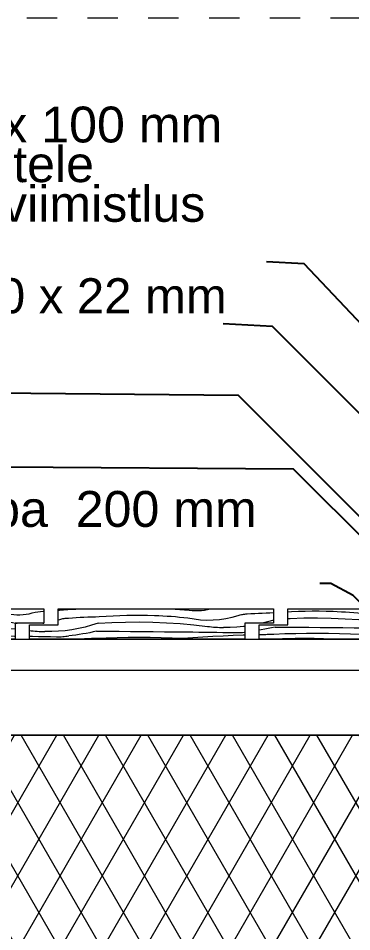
# Model space of a CAD drawing. Header units: millimetres. Extents: x 1959 to 4564, y -1095 to 178.
# Drawn here: x 2378 to 2610, y -458 to 178 of the extents above; entities that cross this region are included whole.
import ezdxf

# ---------------------------------------------------------------- set-up
doc = ezdxf.new("R2010")
doc.units = ezdxf.units.MM
doc.header["$MEASUREMENT"] = 0
doc.linetypes.add('Dashed', pattern=[42.333333333324, 21.166666666662, -21.166666666662])
for name, color, linetype, lineweight in [('0_Pen_No__1', 7, 'Continuous', 13), ('2D Drafting - General_Pen_No__141', 7, 'Continuous', 20), ('Annotation - Label_Pen_No__2', 8, 'Continuous', 15), ('Structural - Bearing_Pen_No__1', 7, 'Continuous', 13), ('Structural - Bearing_Pen_No__141', 7, 'Continuous', 20)]:
    doc.layers.add(name, color=color, linetype=linetype, lineweight=lineweight)
doc.layers.add('2D Drafting - General_Pen_No__161', color=7, linetype='Continuous', lineweight=13, true_color=0x6a6a6a)
doc.styles.add('GENERATED_STYLE_1', font='')
doc.styles.get('GENERATED_STYLE_1').set_extended_font_data('Arial')
doc.dimstyles.new('GENERATED_STYLE__4', dxfattribs={"dimtxt": 0.18, "dimasz": 7.6, "dimexe": 0.18, "dimexo": 0.0625, "dimgap": 0, "dimtad": 0, "dimtih": 1, "dimtoh": 1, "dimdec": 4, "dimzin": 0, "dimdsep": 46, "dimcen": 0.09, "dimadec": 0, "dimazin": 0, "dimtfac": 1, "dimtdec": 4, "dimtmove": 0, "dimatfit": 3, "dimldrblk": 'ARROWHEAD_14', "dimfxl": 0, "dimtolj": 1, "dimtzin": 0, "dimarcsym": 0})

# ---------------------------------------------------------------- blocks, each defined once
blk = doc.blocks.new('*X4')
at = {"layer": '2D Drafting - General_Pen_No__161', "color": 251, "linetype": 'Continuous', "lineweight": 13, "true_color": 0x6a6a6a}
for p, q in [((2405.385649649821, -234.1275510644642), (2406.367337140015, -234.057561473542)), ((2406.367337140015, -234.057561473542), (2412.073277009922, -233.7186176943611)), ((2412.073277009922, -233.7186176943611), (2417.78283063321, -233.447269012338)), ((2417.78283063321, -233.447269012338), (2423.495197276502, -233.2435534826276)), ((2483.695004121386, -233.2412256375789), (2490.043847749908, -233.6289526829436)), ((2490.043847749908, -233.6289526829436), (2496.634696344609, -234.121631143904)), ((2496.634696344609, -234.121631143904), (2498.766671169295, -234.3583993945706)), ((2498.766671169295, -234.3583993945706), (2500.908651971291, -234.4736994444347)), ((2500.908651971291, -234.4736994444347), (2503.053723783869, -234.4671590698014)), ((2503.053723783869, -234.4671590698014), (2505.194961661578, -234.3387993849931)), ((2505.194961661578, -234.3387993849931), (2507.325453036075, -234.0890347741856)), ((2507.325453036075, -234.0890347741856), (2509.438320032006, -233.7186715536503)), ((2509.438320032006, -233.7186715536503), (2511.474206569693, -233.2412256375789)), ((2405.385649649821, -240.9495149398645), (2406.439391458738, -240.6514868117132)), ((2406.439391458738, -240.6514868117132), (2407.196057836281, -240.4251972171141)), ((2407.196057836281, -240.4251972171141), (2407.960200488294, -240.2256051458725)), ((2407.960200488294, -240.2256051458725), (2408.730877756774, -240.0529565566071)), ((2408.730877756774, -240.0529565566071), (2409.507139931069, -239.9074642053069)), ((2409.507139931069, -239.9074642053069), (2410.288030418209, -239.7893073831509)), ((2410.288030418209, -239.7893073831509), (2411.072586921724, -239.6986316955658)), ((2411.072586921724, -239.6986316955658), (2411.85984262749, -239.6355488827965)), ((2411.85984262749, -239.6355488827965), (2412.648827395136, -239.6001366822066)), ((2412.648827395136, -239.6001366822066), (2415.306366135757, -239.4150432438166)), ((2415.306366135757, -239.4150432438166), (2417.965147578586, -239.248751397646)), ((2417.965147578586, -239.248751397646), (2420.625038707527, -239.1012694631044)), ((2420.625038707527, -239.1012694631044), (2423.285906450967, -238.9726048185611)), ((2423.285906450967, -238.9726048185611), (2425.947617688434, -238.8627639009756)), ((2425.947617688434, -238.8627639009756), (2428.610039257257, -238.7717522055761)), ((2428.610039257257, -238.7717522055761), (2431.273037959228, -238.6995742855837)), ((2431.273037959228, -238.6995742855837), (2433.936480567266, -238.6462337519861)), ((2433.936480567266, -238.6462337519861), (2438.752549439382, -238.2842029466111)), ((2438.752549439382, -238.2842029466111), (2443.573516137977, -237.9946070625775)), ((2443.573516137977, -237.9946070625775), (2448.398291284926, -237.7775115389228)), ((2448.398291284926, -237.7775115389228), (2453.225784641524, -237.6329654320147)), ((2453.225784641524, -237.6329654320147), (2458.054905354837, -237.5610014044654)), ((2458.054905354837, -237.5610014044654), (2462.884562204206, -237.5616357177518)), ((2462.884562204206, -237.5616357177518), (2467.713663847822, -237.6348682285399)), ((2467.713663847822, -237.6348682285399), (2472.541119069334, -237.7806823887177)), ((2472.543897440177, -237.7649254646695), (2475.443146558265, -237.8874281545502)), ((2475.443146558265, -237.8874281545502), (2478.34117100299, -238.0361112926051)), ((2478.34117100299, -238.0361112926051), (2481.237734367671, -238.2109627499898)), ((2481.237734367671, -238.2109627499898), (2484.132600364818, -238.4119682631768)), ((2484.132600364818, -238.4119682631768), (2487.0255328454, -238.6391114351177)), ((2487.0255328454, -238.6391114351177), (2489.916295818115, -238.8923737365821)), ((2489.916295818115, -238.8923737365821), (2492.80465346864, -239.1717345076686)), ((2492.80465346864, -239.1717345076686), (2495.690370178863, -239.4771709594902)), ((2495.690370178863, -239.4771709594902), (2500.054863765723, -240.2697231167599)), ((2500.054863765723, -240.2697231167599), (2504.461639288534, -240.776943663743)), ((2504.461639288534, -240.776943663743), (2508.892063159323, -240.9966878715701)), ((2508.892063159323, -240.9966878715701), (2513.327401795558, -240.9280265749124)), ((2513.327401795558, -240.9280265749124), (2517.748900833135, -240.5712501008593)), ((2517.748900833135, -240.5712501008593), (2522.137864427243, -239.9278670413011)), ((2522.137864427243, -239.9278670413011), (2526.47573430578, -239.0005978740067)), ((2526.47573430578, -239.0005978740067), (2530.744168241059, -237.7933634593675)), ((2530.744168241059, -237.7933634593675), (2531.500834618602, -237.5670738647683)), ((2531.500834618602, -237.5670738647683), (2532.264977270615, -237.3674817935267)), ((2532.264977270615, -237.3674817935267), (2533.035654539096, -237.1948332042614)), ((2533.035654539096, -237.1948332042614), (2533.81191671339, -237.0493408529612)), ((2533.81191671339, -237.0493408529612), (2534.59280720053, -236.9311840308051)), ((2534.59280720053, -236.9311840308051), (2535.377363704045, -236.8405083432201)), ((2535.377363704045, -236.8405083432201), (2536.164619409811, -236.7774255304508)), ((2536.164619409811, -236.7774255304508), (2536.953604177457, -236.7420133298609)), ((2536.953604177457, -236.7420133298609), (2539.611142918078, -236.5569198914709)), ((2539.611142918078, -236.5569198914709), (2542.269924360907, -236.3906280453002)), ((2542.269924360907, -236.3906280453002), (2544.929815489848, -236.2431461107586)), ((2544.929815489848, -236.2431461107586), (2547.590683233288, -236.1144814662154)), ((2547.590683233288, -236.1144814662154), (2550.252394470755, -236.0046405486299)), ((2552.959697552425, -241.7984708591776), (2548.423583191686, -243.0436616964361)), ((2550.252394470755, -236.0046405486299), (2552.914816039578, -235.9136288532303)), ((2552.914816039578, -235.9136288532303), (2555.385649500809, -235.846659380152)), ((2555.385649500809, -241.0154853379139), (2552.959697552425, -241.7984708591776)), ((2414.90351838236, -247.7839115766328), (2410.242420248573, -248.4171555281193)), ((2419.532006653182, -246.9449061882357), (2414.90351838236, -247.7839115766328)), ((2424.118806409365, -245.9017850487819), (2419.532006653182, -246.9449061882357)), ((2428.654920770104, -244.6565942115234), (2424.118806409365, -245.9017850487819)), ((2433.131452272594, -243.211776083833), (2428.654920770104, -244.6565942115234)), ((2433.131452272594, -243.211776083833), (2442.681467297065, -242.7020131897972)), ((2442.681467297065, -242.7020131897972), (2452.240845860897, -242.4175370939844)), ((2452.240845860897, -242.4175370939844), (2461.804274142502, -242.3585059296049)), ((2461.804274142502, -242.3585059296049), (2471.366436069149, -242.5249525106198)), ((2471.366436069149, -242.5249525106198), (2480.922016272046, -242.9167843135005)), ((2480.922016272046, -242.9167843135005), (2490.465703041017, -243.5337835286602)), ((2490.465703041017, -243.5337835286602), (2499.992191277152, -244.3756071815291)), ((2499.992191277152, -244.3756071815291), (2509.496185441778, -245.4417873232069)), ((2509.496185441778, -245.4417873232069), (2510.861037263315, -245.6022554120862)), ((2510.861037263315, -245.6022554120862), (2512.227851076516, -245.7450507283318)), ((2512.227851076516, -245.7450507283318), (2513.596398055326, -245.8701493657698)), ((2513.596398055326, -245.8701493657698), (2514.966449083531, -245.9775303809274)), ((2514.966449083531, -245.9775303809274), (2516.337774793112, -246.0671757965397)), ((2516.337774793112, -246.0671757965397), (2517.710145602653, -246.1390706045587)), ((2517.710145602653, -246.1390706045587), (2519.083331755769, -246.1932027686669)), ((2519.083331755769, -246.1932027686669), (2520.457103359574, -246.22956322629)), ((2525.163787664846, -246.2036734377498), (2520.459881730416, -246.2138063022417)), ((2529.862631649157, -245.9852725998604), (2525.163787664846, -246.2036734377498)), ((2534.547197030894, -245.5590321757735), (2529.862631649157, -245.9852725998604)), ((2535.385649351796, -245.4451223533279), (2534.547197030894, -245.5590321757735)), ((2548.423583191686, -243.0436616964361), (2547.554851503513, -243.2412269786846)), ((2385.385649500809, -248.3227479214002), (2386.556260480994, -248.4603787644319)), ((2385.385649500809, -252.2931554414164), (2387.511265908342, -252.3245842203181)), ((2386.556260480994, -248.4603787644319), (2387.923074294195, -248.6031740806775)), ((2387.511265908342, -252.3245842203181), (2391.689657749781, -252.3930854796561)), ((2387.923074294195, -248.6031740806775), (2389.291621273005, -248.7282727181155)), ((2389.291621273005, -248.7282727181155), (2390.661672301209, -248.8356537332731)), ((2390.661672301209, -248.8356537332731), (2392.032998010791, -248.9252991488854)), ((2391.689657749781, -252.3930854796561), (2395.867934035331, -252.4683057211512)), ((2392.032998010791, -248.9252991488854), (2393.405368820332, -248.9971939569044)), ((2393.405368820332, -248.9971939569044), (2394.778554973448, -249.0513261210126)), ((2394.778554973448, -249.0513261210126), (2396.152326577253, -249.0876865786357)), ((2395.867934035331, -252.4683057211512), (2400.046083960671, -252.5502447502967)), ((2400.859010882524, -249.0617967900956), (2396.155104948095, -249.0719296545875)), ((2400.046083960671, -252.5502447502967), (2404.224096721808, -252.6389023552124)), ((2405.557854866835, -248.8433959522062), (2400.859010882524, -249.0617967900956)), ((2404.224096721808, -252.6389023552124), (2405.300112496297, -252.6499874052161)), ((2405.300112496297, -252.6499874052161), (2406.376092514051, -252.6358513988053)), ((2410.242420248573, -248.4171555281193), (2405.557854866835, -248.8433959522062)), ((2406.376092514051, -252.6358513988053), (2407.451445692353, -252.5965021015044)), ((2407.451445692353, -252.5965021015044), (2408.525581292838, -252.5319611295974)), ((2408.525581292838, -252.5319611295974), (2409.597909246007, -252.4422639382528)), ((2409.597909246007, -252.4422639382528), (2410.667840475383, -252.3274598020471)), ((2410.493113422338, -254.2412266806608), (2416.837637314689, -254.0828444574103)), ((2410.667840475383, -252.3274598020471), (2411.734787221112, -252.1876117878955)), ((2411.734787221112, -252.1876117878955), (2412.798163362846, -252.0227967204053)), ((2415.240540677187, -251.7413203645331), (2412.800941733689, -252.0070397963571)), ((2417.675476911357, -251.4358120060678), (2415.240540677187, -251.7413203645331)), ((2416.837637314689, -254.0828444574103), (2423.81902044518, -253.9660711745527)), ((2420.105101537837, -251.0905961374146), (2417.675476911357, -251.4358120060678)), ((2422.528767073781, -250.7057647568806), (2420.105101537837, -251.0905961374146)), ((2424.945827624412, -250.2814204201096), (2422.528767073781, -250.7057647568806)), ((2423.821798816023, -253.9503142505045), (2424.756310241959, -253.9024343263334)), ((2424.756310241959, -253.9024343263334), (2425.690882936817, -253.8557655962048)), ((2427.355639055148, -249.8176762127506), (2424.945827624412, -250.2814204201096)), ((2425.690882936817, -253.8557655962048), (2426.625515330801, -253.8103081385078)), ((2426.625515330801, -253.8103081385078), (2427.560205854018, -253.7660620295969)), ((2429.757559163262, -249.3146557203223), (2427.355639055148, -249.8176762127506)), ((2427.560205854018, -253.7660620295969), (2428.494952936475, -253.7230273437919)), ((2428.494952936475, -253.7230273437919), (2429.429755008086, -253.6812041533779)), ((2429.429755008086, -253.6812041533779), (2430.364610498672, -253.6405925286049)), ((2432.150947849025, -248.7724929952769), (2429.757559163262, -249.3146557203223)), ((2430.364610498672, -253.6405925286049), (2431.299517837963, -253.6011925376895)), ((2431.299517837963, -253.6011925376895), (2438.925918828197, -253.3251079269638)), ((2432.150947849025, -248.7724929952769), (2440.019843440324, -248.8236248071323)), ((2438.925918828197, -253.3251079269638), (2446.554811914667, -253.1296468020857)), ((2440.019843440324, -248.8236248071323), (2447.888720412107, -248.8775459707054)), ((2446.554811914667, -253.1296468020857), (2454.185344799577, -253.0148309999175)), ((2447.888720412107, -248.8775459707054), (2455.757577775611, -248.9342564792221)), ((2454.185344799577, -253.0148309999175), (2461.816665001935, -252.9806733476482)), ((2455.757577775611, -248.9342564792221), (2463.626414542068, -248.9937563255498)), ((2461.816665001935, -252.9806733476482), (2469.447919952788, -253.0271776613613)), ((2463.626414542068, -248.9937563255498), (2471.495229722725, -249.0560455022183)), ((2469.447919952788, -253.0271776613613), (2477.078257090476, -253.1543387456079)), ((2471.495229722725, -249.0560455022183), (2479.36402232883, -249.1211240013945)), ((2477.078257090476, -253.1543387456079), (2484.706823955874, -253.3621423939873)), ((2479.36402232883, -249.1211240013945), (2487.232791371624, -249.1889918149037)), ((2484.706823955874, -253.3621423939873), (2492.332768287632, -253.6505653907322)), ((2487.232791371624, -249.1889918149037), (2495.101535862356, -249.2596489342268)), ((2492.332768287632, -253.6505653907322), (2499.295832650393, -253.1318351194623)), ((2495.101535862356, -249.2596489342268), (2499.280281878564, -249.3012726673563)), ((2499.280281878564, -249.3012726673563), (2503.458955558881, -249.3496159869247)), ((2499.295832650393, -253.1318351194623), (2506.262931965095, -252.6704528989867)), ((2503.458955558881, -249.3496159869247), (2507.637546097959, -249.4046787679245)), ((2506.262931965095, -252.6704528989867), (2513.233593919153, -252.2664500072618)), ((2507.637546097959, -249.4046787679245), (2511.816042690663, -249.4664608679724)), ((2511.816042690663, -249.4664608679724), (2515.994434532101, -249.5349621273104)), ((2513.233593919153, -252.2664500072618), (2520.207345958468, -251.9198538323931)), ((2515.994434532101, -249.5349621273104), (2520.172710817651, -249.6101823688055)), ((2520.172710817651, -249.6101823688055), (2524.350860742993, -249.692121397951)), ((2520.207345958468, -251.9198538323931), (2527.183715319456, -251.6306878707776)), ((2524.350860742993, -249.692121397951), (2528.528873504129, -249.7807790028667)), ((2527.183715319456, -251.6306878707776), (2534.162229061099, -251.3989717255124)), ((2528.528873504129, -249.7807790028667), (2529.604889278618, -249.7918640528704)), ((2529.604889278618, -249.7918640528704), (2530.680869296372, -249.7777280464596)), ((2530.680869296372, -249.7777280464596), (2531.756222474674, -249.7383787491587)), ((2531.756222474674, -249.7383787491587), (2532.830358075159, -249.6738377772517)), ((2532.830358075159, -249.6738377772517), (2533.902686028328, -249.5841405859071)), ((2533.902686028328, -249.5841405859071), (2534.972617257704, -249.4693364497014)), ((2534.162229061099, -251.3989717255124), (2535.385649351796, -251.3684307378988)), ((2534.972617257704, -249.4693364497014), (2535.385649351796, -249.4151990540245))]:
    blk.add_line(p, q, dxfattribs=at)
blk = doc.blocks.new('*X10')
at = {"layer": '2D Drafting - General_Pen_No__161', "color": 251, "linetype": 'Continuous', "lineweight": 13, "true_color": 0x6a6a6a}
for p, q in [((2565.385649648934, -235.2862170058302), (2567.878292920298, -235.1364837102317)), ((2567.878292920298, -235.1364837102317), (2572.703068067247, -234.919388186577)), ((2572.703068067247, -234.919388186577), (2577.530561423845, -234.7748420796688)), ((2577.530561423845, -234.7748420796688), (2582.359682137158, -234.7028780521196)), ((2582.359682137158, -234.7028780521196), (2587.189338986527, -234.703512365406)), ((2587.189338986527, -234.703512365406), (2592.018440630143, -234.7767448761941)), ((2592.018440630143, -234.7767448761941), (2596.845895851655, -234.9225590363719)), ((2596.848674222498, -234.9068021123238), (2599.747923340586, -235.0293048022044)), ((2599.747923340586, -235.0293048022044), (2602.645947785311, -235.1779879402593)), ((2602.645947785311, -235.1779879402593), (2605.542511149992, -235.352839397644)), ((2605.542511149992, -235.352839397644), (2608.437377147139, -235.553844910831)), ((2650.780511088101, -236.1424745216609), (2655.04894502338, -234.9352401070217)), ((2655.04894502338, -234.9352401070217), (2655.805611400923, -234.7089505124225)), ((2655.805611400923, -234.7089505124225), (2656.569754052936, -234.509358441181)), ((2656.569754052936, -234.509358441181), (2657.340431321416, -234.3367098519156)), ((2657.340431321416, -234.3367098519156), (2658.116693495711, -234.1912175006154)), ((2658.116693495711, -234.1912175006154), (2658.897583982851, -234.0730606784594)), ((2658.897583982851, -234.0730606784594), (2659.682140486367, -233.9823849908744)), ((2659.682140486367, -233.9823849908744), (2660.469396192133, -233.919302178105)), ((2660.469396192133, -233.919302178105), (2661.258380959778, -233.8838899775151)), ((2661.258380959778, -233.8838899775151), (2663.915919700399, -233.6987965391251)), ((2663.915919700399, -233.6987965391251), (2666.574701143228, -233.5325046929545)), ((2666.574701143228, -233.5325046929545), (2669.234592272169, -233.3850227584129)), ((2669.234592272169, -233.3850227584129), (2671.895460015609, -233.2563581138696)), ((2671.895460015609, -233.2563581138696), (2672.2509064419, -233.2416898955194)), ((2565.385649648934, -239.9293267343519), (2566.986244079386, -239.8438898374513)), ((2566.986244079386, -239.8438898374513), (2576.545622643219, -239.5594137416386)), ((2576.545622643219, -239.5594137416386), (2586.109050924822, -239.5003825772591)), ((2586.109050924822, -239.5003825772591), (2595.67121285147, -239.666829158274)), ((2595.67121285147, -239.666829158274), (2605.226793054367, -240.0586609611547)), ((2605.226793054367, -240.0586609611547), (2614.770479823339, -240.6756601763144)), ((2608.437377147139, -235.553844910831), (2611.33030962772, -235.780988082772)), ((2611.33030962772, -235.780988082772), (2614.221072600436, -236.0342503842364)), ((2614.221072600436, -236.0342503842364), (2617.109430250961, -236.3136111553228)), ((2614.770479823339, -240.6756601763144), (2624.296968059474, -241.5174838291833)), ((2617.109430250961, -236.3136111553228), (2619.995146961184, -236.6190476071444)), ((2619.995146961184, -236.6190476071444), (2624.359640548044, -237.4115997644141)), ((2624.296968059474, -241.5174838291833), (2633.800962224099, -242.5836639708611)), ((2624.359640548044, -237.4115997644141), (2628.766416070855, -237.9188203113972)), ((2628.766416070855, -237.9188203113972), (2633.196839941645, -238.1385645192244)), ((2633.196839941645, -238.1385645192244), (2637.632178577879, -238.0699032225666)), ((2637.632178577879, -238.0699032225666), (2642.053677615456, -237.7131267485135)), ((2642.053677615456, -237.7131267485135), (2646.442641209564, -237.0697436889554)), ((2646.442641209564, -237.0697436889554), (2650.780511088101, -236.1424745216609)), ((2668.141560217824, -241.2286594835442), (2663.513071947003, -242.0676648719412)), ((2672.728359974007, -240.1855383440904), (2668.141560217824, -241.2286594835442)), ((2677.264474334746, -238.9403475068318), (2672.728359974007, -240.1855383440904)), ((2681.741005837237, -237.4955293791415), (2677.264474334746, -238.9403475068318)), ((2681.741005837237, -237.4955293791414), (2691.291020861708, -236.9857664851056)), ((2691.291020861708, -236.9857664851056), (2700.85039942554, -236.7012903892928)), ((2700.85039942554, -236.7012903892928), (2710.413827707144, -236.6422592249133)), ((2710.413827707144, -236.6422592249133), (2715.385649499923, -236.7288027017099)), ((2546.833543856102, -247.8476414045349), (2545.385649499921, -248.0775391258553)), ((2549.250604406733, -247.4232970677638), (2546.833543856102, -247.8476414045349)), ((2551.660415837469, -246.9595528604049), (2549.250604406733, -247.4232970677638)), ((2554.062335945584, -246.4565323679765), (2551.660415837469, -246.9595528604049)), ((2556.455724631346, -245.9143696429312), (2554.062335945584, -246.4565323679765)), ((2556.455724631346, -245.9143696429311), (2564.324620222645, -245.9655014547865)), ((2564.324620222645, -245.9655014547865), (2572.193497194429, -246.0194226183596)), ((2572.193497194429, -246.0194226183596), (2580.062354557932, -246.0761331268762)), ((2580.062354557932, -246.0761331268762), (2587.93119132439, -246.135632973204)), ((2587.93119132439, -246.135632973204), (2595.800006505046, -246.1979221498725)), ((2595.800006505046, -246.1979221498725), (2603.668799111151, -246.2630006490486)), ((2603.668799111151, -246.2630006490486), (2611.537568153945, -246.3308684625579)), ((2611.537568153945, -246.3308684625579), (2619.406312644677, -246.401525581881)), ((2619.406312644677, -246.401525581881), (2623.585058660885, -246.4431493150105)), ((2623.585058660885, -246.4431493150105), (2627.763732341202, -246.4914926345789)), ((2627.763732341202, -246.4914926345789), (2631.94232288028, -246.5465554155788)), ((2631.94232288028, -246.5465554155788), (2636.120819472984, -246.6083375156265)), ((2633.800962224099, -242.5836639708611), (2635.165814045636, -242.7441320597404)), ((2635.165814045636, -242.7441320597404), (2636.532627858837, -242.886927375986)), ((2636.120819472984, -246.6083375156265), (2640.299211314423, -246.6768387749646)), ((2636.532627858837, -242.886927375986), (2637.901174837647, -243.012026013424)), ((2637.901174837647, -243.012026013424), (2639.271225865852, -243.1194070285816)), ((2639.271225865852, -243.1194070285816), (2640.642551575434, -243.2090524441938)), ((2640.299211314423, -246.6768387749646), (2644.477487599973, -246.7520590164597)), ((2640.642551575434, -243.2090524441938), (2642.014922384974, -243.2809472522129)), ((2642.014922384974, -243.2809472522129), (2643.38810853809, -243.3350794163211)), ((2643.38810853809, -243.3350794163211), (2644.761880141895, -243.3714398739442)), ((2644.477487599973, -246.7520590164597), (2648.655637525314, -246.8339980456052)), ((2649.468564447167, -243.3455500854041), (2644.764658512738, -243.355682949896)), ((2648.655637525314, -246.8339980456052), (2652.83365028645, -246.9226556505209)), ((2654.167408431478, -243.1271492475146), (2649.468564447167, -243.3455500854041)), ((2652.83365028645, -246.9226556505209), (2653.909666060939, -246.9337407005245)), ((2653.909666060939, -246.9337407005245), (2654.985646078693, -246.9196046941138)), ((2658.851973813215, -242.7009088234278), (2654.167408431478, -243.1271492475146)), ((2654.985646078693, -246.9196046941138), (2656.060999256995, -246.8802553968129)), ((2656.060999256995, -246.8802553968129), (2657.13513485748, -246.8157144249059)), ((2657.13513485748, -246.8157144249059), (2658.207462810649, -246.7260172335613)), ((2658.207462810649, -246.7260172335613), (2659.277394040025, -246.6112130973556)), ((2663.513071947003, -242.0676648719412), (2658.851973813215, -242.7009088234278)), ((2659.277394040025, -246.6112130973556), (2660.344340785754, -246.471365083204)), ((2660.344340785754, -246.471365083204), (2661.407716927489, -246.3065500157138)), ((2663.850094241829, -246.0250736598416), (2661.410495298331, -246.2907930916656)), ((2666.285030476, -245.7195653013763), (2663.850094241829, -246.0250736598416)), ((2668.714655102479, -245.3743494327231), (2666.285030476, -245.7195653013763)), ((2671.138320638423, -244.9895180521891), (2668.714655102479, -245.3743494327231)), ((2673.555381189054, -244.5651737154181), (2671.138320638423, -244.9895180521891)), ((2672.431352380665, -248.234067545813), (2673.365863806602, -248.1861876216419)), ((2673.365863806602, -248.1861876216419), (2674.300436501459, -248.1395188915133)), ((2675.96519261979, -244.1014295080591), (2673.555381189054, -244.5651737154181)), ((2674.300436501459, -248.1395188915133), (2675.235068895443, -248.0940614338163)), ((2675.235068895443, -248.0940614338163), (2676.16975941866, -248.0498153249054)), ((2678.367112727904, -243.5984090156308), (2675.96519261979, -244.1014295080591)), ((2676.16975941866, -248.0498153249054), (2677.104506501118, -248.0067806391004)), ((2677.104506501118, -248.0067806391004), (2678.039308572728, -247.9649574486864)), ((2678.039308572728, -247.9649574486864), (2678.974164063314, -247.9243458239134)), ((2680.760501413667, -243.0562462905854), (2678.367112727904, -243.5984090156308)), ((2678.974164063314, -247.9243458239134), (2679.909071402606, -247.884945832998)), ((2679.909071402606, -247.8849458329979), (2687.535472392839, -247.6088612222722)), ((2680.760501413667, -243.0562462905853), (2688.629397004966, -243.1073781024408)), ((2687.535472392839, -247.6088612222722), (2695.16436547931, -247.4134000973941)), ((2688.629397004966, -243.1073781024408), (2696.49827397675, -243.1612992660139)), ((2695.16436547931, -247.4134000973941), (2695.38564935091, -247.4100704629363)), ((2696.49827397675, -243.1612992660139), (2704.367131340254, -243.2180097745305)), ((2704.367131340254, -243.2180097745305), (2707.498997573775, -243.2416912366251)), ((2545.385649499921, -251.1537471277489), (2548.123797227501, -251.107947822207)), ((2548.126575598344, -251.0921908981588), (2549.061087024281, -251.0443109739876)), ((2549.061087024281, -251.0443109739876), (2549.995659719138, -250.997642243859)), ((2549.995659719138, -250.997642243859), (2550.930292113122, -250.952184786162)), ((2550.930292113122, -250.952184786162), (2551.864982636338, -250.9079386772511)), ((2551.864982636338, -250.9079386772511), (2552.799729718796, -250.8649039914462)), ((2552.369868828043, -254.2416909386014), (2554.992926076635, -254.2103124920275)), ((2552.799729718796, -250.8649039914462), (2553.734531790407, -250.8230808010321)), ((2553.734531790407, -250.8230808010321), (2554.669387280993, -250.7824691762591)), ((2554.669387280993, -250.7824691762591), (2555.604294620284, -250.7430691853438)), ((2554.992926076635, -254.2103124920274), (2556.10230227048, -254.1607060386763)), ((2555.604294620284, -250.7430691853437), (2563.230695610518, -250.466984574618)), ((2556.10230227048, -254.1607060386763), (2557.211789066884, -254.1136381272062)), ((2557.211789066884, -254.1136381272062), (2558.321380657009, -254.0691090040459)), ((2558.321380657009, -254.0691090040459), (2559.431071231468, -254.0271189023327)), ((2559.431071231468, -254.0271189023327), (2560.540854980356, -253.9876680419102)), ((2560.540854980356, -253.9876680419102), (2561.650726093282, -253.9507566293275)), ((2561.650726093282, -253.9507566293275), (2562.760678759394, -253.9163848578386)), ((2562.760678759394, -253.9163848578386), (2563.870707167416, -253.8845529074003)), ((2563.230695610518, -250.466984574618), (2570.859588696988, -250.2715234497399)), ((2563.873485538259, -253.8687959833521), (2570.481304729145, -253.7318916199485)), ((2570.481304729145, -253.7318916199485), (2577.090375543859, -253.6849850076638)), ((2570.859588696988, -250.2715234497399), (2578.490121581898, -250.1567076475717)), ((2577.090375543859, -253.6849850076638), (2583.699472280035, -253.7280848456856)), ((2578.490121581898, -250.1567076475717), (2586.121441784256, -250.1225499953024)), ((2583.699472280035, -253.7280848456856), (2590.307369230502, -253.8611831408215)), ((2586.121441784256, -250.1225499953024), (2593.75269673511, -250.1690543090155)), ((2590.307369230502, -253.8611831408215), (2596.9128409106, -254.0842552089821)), ((2593.75269673511, -250.1690543090155), (2601.383033872797, -250.2962153932621)), ((2596.9128409106, -254.0842552089821), (2600.233440652791, -254.2416909386014)), ((2601.383033872797, -250.2962153932621), (2609.011600738195, -250.5040190416414)), ((2609.011600738195, -250.5040190416414), (2616.637545069952, -250.7924420383864)), ((2616.637545069952, -250.7924420383864), (2623.600609432714, -250.2737117671165)), ((2623.600609432714, -250.2737117671165), (2630.567708747416, -249.8123295466409)), ((2630.567708747416, -249.8123295466409), (2637.538370701474, -249.408326654916)), ((2632.130830822471, -254.2416909386014), (2633.651737138515, -253.7925031550299)), ((2633.651737138515, -253.7925031550299), (2639.342036977152, -253.2510971790351)), ((2637.538370701474, -249.408326654916), (2644.512122740789, -249.0617304800473)), ((2639.342036977152, -253.2510971790351), (2645.038349279627, -252.7771152836931)), ((2644.512122740789, -249.0617304800473), (2651.488492101777, -248.7725645184318)), ((2645.038349279627, -252.7771152836931), (2650.739875169584, -252.3706239423484)), ((2650.739875169584, -252.3706239423484), (2656.445815039491, -252.0316801631675)), ((2651.488492101777, -248.7725645184318), (2658.467005843421, -248.5408483731666)), ((2656.445815039491, -252.0316801631675), (2662.155368662779, -251.7603314811444)), ((2658.467005843421, -248.5408483731666), (2665.447190879331, -248.3665977527187)), ((2662.155368662779, -251.7603314811444), (2667.867735306071, -251.556615951434)), ((2665.447190879331, -248.3665977527187), (2672.428574009823, -248.2498244698612)), ((2667.867735306071, -251.556615951434), (2673.582113841478, -251.4205621440145)), ((2673.582113841478, -251.4205621440145), (2679.297702858956, -251.3521891396817)), ((2679.297702858956, -251.3521891396816), (2680.407079052802, -251.3025826863305)), ((2680.407079052802, -251.3025826863305), (2681.516565849206, -251.2555147748604)), ((2681.516565849206, -251.2555147748604), (2682.62615743933, -251.2109856517001)), ((2682.62615743933, -251.2109856517001), (2683.73584801379, -251.1689955499869)), ((2683.73584801379, -251.1689955499869), (2684.845631762678, -251.1295446895643)), ((2684.845631762678, -251.1295446895643), (2685.955502875603, -251.0926332769817)), ((2685.955502875603, -251.0926332769817), (2687.065455541715, -251.0582615054928)), ((2687.065455541715, -251.0582615054928), (2688.175483949738, -251.0264295550545)), ((2688.17826232058, -251.0106726310063), (2694.786081511467, -250.8737682676027)), ((2694.786081511467, -250.8737682676027), (2695.38564935091, -250.8695129498778))]:
    blk.add_line(p, q, dxfattribs=at)
blk = doc.blocks.new('*X16')
at = {"layer": '2D Drafting - General_Pen_No__161', "color": 251, "linetype": 'Continuous', "lineweight": 13, "true_color": 0x6a6a6a}
for p, q in [((2245.385649650706, -235.2401289808334), (2247.960230258062, -235.3375029219258)), ((2247.960230258062, -235.3375029219258), (2254.923294620824, -234.8187726506559)), ((2254.923294620824, -234.8187726506559), (2261.890393935525, -234.3573904301803)), ((2261.890393935525, -234.3573904301803), (2268.861055889583, -233.9533875384554)), ((2268.861055889583, -233.9533875384554), (2275.834807928898, -233.6067913635867)), ((2275.834807928898, -233.6067913635867), (2282.811177289886, -233.3176254019712)), ((2282.811177289886, -233.3176254019712), (2285.126064047017, -233.2407613796383)), ((2319.50094750869, -235.5557335145458), (2326.108766699576, -235.4188291511421)), ((2326.108766699576, -235.4188291511421), (2332.71783751429, -235.3719225388574)), ((2332.71783751429, -235.3719225388574), (2339.326934250465, -235.4150223768792)), ((2339.326934250465, -235.4150223768792), (2345.934831200933, -235.5481206720151)), ((2389.279199108946, -235.4794406862236), (2394.969498947583, -234.9380347102287)), ((2394.969498947583, -234.9380347102287), (2395.385649501695, -234.9034074254326)), ((2245.385649650706, -239.6405707197859), (2248.025142779967, -239.8378778485955)), ((2248.025142779967, -239.8378778485955), (2250.157117604652, -240.0746460992621)), ((2250.157117604652, -240.0746460992621), (2252.299098406648, -240.1899461491263)), ((2252.299098406648, -240.1899461491263), (2254.444170219227, -240.1834057744929)), ((2254.444170219227, -240.1834057744929), (2256.585408096935, -240.0550460896846)), ((2256.585408096935, -240.0550460896846), (2258.715899471432, -239.8052814788771)), ((2258.715899471432, -239.8052814788771), (2260.828766467363, -239.4349182583418)), ((2260.828766467363, -239.4349182583418), (2262.917188106237, -238.9451520734108)), ((2262.917188106237, -238.9451520734108), (2264.974422326624, -238.3375640385694)), ((2264.974422326624, -238.3375640385694), (2270.664722165262, -237.7961580625745)), ((2270.664722165262, -237.7961580625745), (2276.361034467736, -237.3221761672326)), ((2276.361034467736, -237.3221761672326), (2282.062560357693, -236.9156848258878)), ((2282.062560357693, -236.9156848258878), (2287.7685002276, -236.5767410467069)), ((2287.7685002276, -236.5767410467069), (2293.478053850888, -236.3053923646838)), ((2293.478053850888, -236.3053923646838), (2299.19042049418, -236.1016768349734)), ((2298.981129668646, -241.8307281709069), (2301.642840906112, -241.7208872533214)), ((2299.19042049418, -236.1016768349734), (2304.904799029588, -235.9656230275539)), ((2301.642840906112, -241.7208872533214), (2304.305262474935, -241.6298755579218)), ((2304.305262474935, -241.6298755579218), (2306.968261176907, -241.5576976379294)), ((2304.904799029588, -235.9656230275539), (2310.620388047066, -235.8972500232211)), ((2306.968261176907, -241.5576976379294), (2309.631703784944, -241.5043571043319)), ((2309.631703784944, -241.5043571043318), (2314.447772657061, -241.1423262989568)), ((2310.620388047066, -235.897250023221), (2311.729764240911, -235.8476435698699)), ((2311.729764240911, -235.8476435698699), (2312.839251037315, -235.8005756583998)), ((2312.839251037315, -235.8005756583998), (2313.94884262744, -235.7560465352395)), ((2313.94884262744, -235.7560465352395), (2315.058533201899, -235.7140564335263)), ((2314.447772657061, -241.1423262989568), (2319.268739355656, -240.8527304149232)), ((2315.058533201899, -235.7140564335263), (2316.168316950787, -235.6746055731038)), ((2316.168316950787, -235.6746055731038), (2317.278188063713, -235.6376941605212)), ((2317.278188063713, -235.6376941605212), (2318.388140729825, -235.6033223890322)), ((2318.388140729825, -235.6033223890322), (2319.498169137847, -235.571490438594)), ((2319.268739355656, -240.8527304149232), (2324.093514502606, -240.6356348912685)), ((2324.093514502606, -240.6356348912685), (2328.921007859202, -240.4910887843604)), ((2328.921007859202, -240.4910887843604), (2333.750128572516, -240.4191247568111)), ((2333.750128572516, -240.4191247568111), (2338.579785421885, -240.4197590700975)), ((2338.579785421885, -240.4197590700975), (2343.408887065501, -240.4929915808856)), ((2343.408887065501, -240.4929915808856), (2348.236342287013, -240.6388057410634)), ((2345.934831200933, -235.5481206720151), (2352.540302881031, -235.7711927401758)), ((2348.239120657856, -240.6230488170153), (2351.138369775944, -240.7455515068959)), ((2351.138369775944, -240.7455515068959), (2354.036394220669, -240.8942346449508)), ((2352.540302881031, -235.7711927401758), (2359.142124255883, -236.0841972109525)), ((2354.036394220669, -240.8942346449508), (2356.93295758535, -241.0690861023355)), ((2356.93295758535, -241.0690861023355), (2359.827823582496, -241.2700916155225)), ((2359.142124255883, -236.0841972109525), (2365.739070967587, -236.4870760352894)), ((2359.827823582496, -241.2700916155225), (2362.720756063078, -241.4972347874635)), ((2362.720756063078, -241.4972347874635), (2365.611519035794, -241.7504970889279)), ((2365.611519035794, -241.7504970889279), (2368.499876686319, -242.0298578600143)), ((2365.739070967587, -236.4870760352894), (2372.329919562288, -236.9797544962497)), ((2372.329919562288, -236.9797544962497), (2374.461894386974, -237.2165227469164)), ((2374.461894386974, -237.2165227469164), (2376.60387518897, -237.3318227967805)), ((2376.60387518897, -237.3318227967805), (2378.748947001548, -237.3252824221472)), ((2378.748947001548, -237.3252824221472), (2380.890184879257, -237.1969227373388)), ((2380.890184879257, -237.1969227373388), (2383.020676253754, -236.9471581265313)), ((2383.020676253754, -236.9471581265313), (2385.133543249684, -236.576794905996)), ((2385.133543249684, -236.576794905996), (2387.221964888558, -236.087028721065)), ((2387.221964888558, -236.087028721065), (2389.279199108946, -235.4794406862236)), ((2236.961356472379, -244.2411461279872), (2238.415979280757, -244.3553581398092)), ((2238.415979280757, -244.3553581398092), (2241.306742253472, -244.6086204412736)), ((2241.306742253472, -244.6086204412736), (2244.195099903997, -244.8879812123601)), ((2244.195099903997, -244.8879812123601), (2247.08081661422, -245.1934176641817)), ((2247.08081661422, -245.1934176641817), (2251.44531020108, -245.9859698214514)), ((2251.44531020108, -245.9859698214514), (2255.852085723891, -246.4931903684345)), ((2255.852085723891, -246.4931903684345), (2260.282509594681, -246.7129345762616)), ((2260.282509594681, -246.7129345762616), (2264.717848230915, -246.6442732796039)), ((2264.717848230915, -246.6442732796039), (2269.139347268492, -246.2874968055508)), ((2269.139347268492, -246.2874968055508), (2273.5283108626, -245.6441137459927)), ((2273.5283108626, -245.6441137459927), (2277.866180741137, -244.7168445786982)), ((2277.866180741137, -244.7168445786982), (2282.134614676417, -243.509610164059)), ((2282.134614676417, -243.509610164059), (2282.89128105396, -243.2833205694598)), ((2282.89128105396, -243.2833205694598), (2283.655423705972, -243.0837284982182)), ((2283.655423705972, -243.0837284982182), (2284.426100974453, -242.9110799089529)), ((2284.426100974453, -242.9110799089529), (2285.202363148747, -242.7655875576527)), ((2285.202363148747, -242.7655875576527), (2285.983253635887, -242.6474307354966)), ((2285.983253635887, -242.6474307354966), (2286.767810139403, -242.5567550479116)), ((2286.767810139403, -242.5567550479116), (2287.555065845168, -242.4936722351423)), ((2287.555065845168, -242.4936722351423), (2288.344050612814, -242.4582600345524)), ((2288.344050612814, -242.4582600345524), (2291.001589353436, -242.2731665961624)), ((2291.001589353436, -242.2731665961624), (2293.660370796264, -242.1068747499917)), ((2293.660370796264, -242.1068747499917), (2296.320261925205, -241.9593928154501)), ((2296.320261925205, -241.9593928154501), (2298.981129668646, -241.8307281709069)), ((2304.350143987782, -247.5147175638691), (2299.814029627044, -248.7599084011276)), ((2308.826675490273, -246.0698994361787), (2304.350143987782, -247.5147175638691)), ((2308.826675490273, -246.0698994361787), (2318.376690514744, -245.5601365421429)), ((2318.376690514744, -245.5601365421429), (2327.936069078577, -245.2756604463301)), ((2327.936069078577, -245.2756604463301), (2337.49949736018, -245.2166292819506)), ((2337.49949736018, -245.2166292819506), (2347.061659286827, -245.3830758629655)), ((2347.061659286827, -245.3830758629655), (2356.617239489725, -245.7749076658462)), ((2356.617239489725, -245.7749076658462), (2366.160926258696, -246.3919068810059)), ((2366.160926258696, -246.3919068810059), (2375.385649352682, -247.2070645654743)), ((2368.499876686319, -242.0298578600143), (2371.385593396542, -242.3352943118359)), ((2371.385593396542, -242.3352943118359), (2375.750086983402, -243.1278464691057)), ((2375.750086983402, -243.1278464691057), (2376.731113041607, -243.240762720744)), ((2394.730769115416, -243.240762720744), (2395.385649501695, -243.1447630758314)), ((2225.385649501693, -248.3489932466512), (2232.312462707403, -248.633031018192)), ((2232.312462707403, -248.633031018192), (2241.856149476375, -249.2500302333517)), ((2241.856149476375, -249.2500302333517), (2251.38263771251, -250.0918538862206)), ((2251.38263771251, -250.0918538862206), (2260.886631877136, -251.1580340278984)), ((2260.886631877136, -251.1580340278984), (2262.251483698672, -251.3185021167777)), ((2262.251483698672, -251.3185021167777), (2263.618297511874, -251.4612974330233)), ((2263.618297511874, -251.4612974330233), (2264.986844490683, -251.5863960704613)), ((2264.986844490683, -251.5863960704613), (2266.356895518888, -251.693777085619)), ((2266.356895518888, -251.693777085619), (2267.72822122847, -251.7834225012312)), ((2267.72822122847, -251.7834225012312), (2269.10059203801, -251.8553173092502)), ((2269.10059203801, -251.8553173092502), (2270.473778191126, -251.9094494733585)), ((2270.473778191126, -251.9094494733585), (2271.847549794931, -251.9458099309815)), ((2276.554234100203, -251.9199201424414), (2271.850328165774, -251.9300530069333)), ((2281.253078084514, -251.7015193045519), (2276.554234100203, -251.9199201424414)), ((2285.937643466251, -251.275278880465), (2281.253078084514, -251.7015193045519)), ((2290.598741600039, -250.6420349289785), (2285.937643466251, -251.275278880465)), ((2295.227229870861, -249.8030295405814), (2290.598741600039, -250.6420349289785)), ((2295.800324755515, -253.9487194897603), (2293.74493053312, -254.2407624227203)), ((2299.814029627044, -248.7599084011276), (2295.227229870861, -249.8030295405814)), ((2298.223990291459, -253.5638881092264), (2295.800324755515, -253.9487194897603)), ((2300.64105084209, -253.1395437724553), (2298.223990291459, -253.5638881092264)), ((2303.050862272826, -252.6757995650964), (2300.64105084209, -253.1395437724553)), ((2305.452782380941, -252.172779072668), (2303.050862272826, -252.6757995650964)), ((2307.846171066703, -251.6306163476227), (2305.452782380941, -252.172779072668)), ((2307.846171066703, -251.6306163476226), (2315.715066658003, -251.681748159478)), ((2315.715066658003, -251.681748159478), (2323.583943629787, -251.7356693230511)), ((2323.583943629787, -251.7356693230511), (2331.45280099329, -251.7923798315677)), ((2331.45280099329, -251.7923798315677), (2339.321637759747, -251.8518796778956)), ((2339.321637759747, -251.8518796778956), (2347.190452940404, -251.914168854564)), ((2347.190452940404, -251.914168854564), (2355.059245546509, -251.9792473537402)), ((2355.059245546509, -251.9792473537402), (2362.928014589303, -252.0471151672494)), ((2362.928014589303, -252.0471151672494), (2370.796759080035, -252.1177722865725)), ((2370.796759080035, -252.1177722865725), (2374.975505096243, -252.159396019702)), ((2374.975505096243, -252.159396019702), (2375.385649352682, -252.1641410025303))]:
    blk.add_line(p, q, dxfattribs=at)
blk = doc.blocks.new('ARROWHEAD_14')
at = {"color": 0, "linetype": 'Continuous', "lineweight": 0}
blk.add_line((0, 0), (-1, 0), dxfattribs=at)
at = {"color": 0, "linetype": 'Continuous', "lineweight": 0, "flags": 128}
blk.add_lwpolyline([(-0.9093, 0.525), (0, 0), (-0.9093, -0.525)], dxfattribs=at)

msp = doc.modelspace()

# ---------------------------------------------------------------- hatches: boundary and pattern name
at = {"layer": 'Structural - Bearing_Pen_No__1', "linetype": 'Continuous', "lineweight": 13}
h = msp.add_hatch(dxfattribs=at)
h.set_pattern_fill('Batt_Insulation_0001', style=0, pattern_type=2)
h.set_pattern_definition([(60.0001088563907, (2495.006913513133, -521.2418919734176), (-22.08368009483266, 12.74999999995904), []), (120.0001088563112, (2495.006913513133, -521.2418919734176), (22.08361549817367, 12.74999999995919), [])])
h.paths.add_polyline_path([(2633.384661483538, -321.241526572309), (2633.38512252353, -521.2415414334189), (1959.268683339871, -521.2432491067398), (1959.268158708117, -321.2431639296307)])

# ---------------------------------------------------------------- linework, layer by layer
at = {"layer": '0_Pen_No__1', "color": 7, "linetype": 'Dashed', "lineweight": 13}
msp.add_lwpolyline([(4563.650952587517, -1094.546075169446), (4563.650952587517, 178.2298867448957), (1959.267397636138, 178.2298867448957), (1959.267397636138, -1094.546075169446)], dxfattribs=at)
at = {"layer": '2D Drafting - General_Pen_No__141', "color": 7, "linetype": 'Continuous', "lineweight": 20, "flags": 128}
for points in [[(2245.385649650706, -244.2411461279872), (2245.385649650706, -233.2407613796383), (2395.385649501695, -233.2407613796383), (2395.385649501695, -243.240762720744), (2375.385649352682, -243.240762720744), (2375.385649352682, -254.2407624227203), (2246.139324727596, -254.2407624227203), (2225.385649501693, -254.2407624227203), (2225.385649501693, -244.2411461279872)], [(2405.385649649821, -244.2416103859277), (2405.385649649821, -233.2412256375789), (2555.385649500809, -233.2412256375789), (2555.385649500809, -243.2412269786846), (2535.385649351796, -243.2412269786846), (2535.385649351796, -254.2412266806608), (2406.139324726711, -254.2412266806608), (2385.385649500809, -254.2412266806608), (2385.385649500809, -244.2416103859277)], [(2565.385649648934, -244.2420746438683), (2565.385649648934, -233.2416898955194), (2715.385649499923, -233.2416898955194), (2715.385649499923, -243.2416912366251), (2695.38564935091, -243.2416912366251), (2695.38564935091, -254.2416909386014), (2566.139324725824, -254.2416909386014), (2545.385649499921, -254.2416909386014), (2545.385649499921, -244.2420746438683)]]:
    msp.add_lwpolyline(points, close=True, dxfattribs=at)
at = {"layer": 'Structural - Bearing_Pen_No__1', "color": 7, "linetype": 'Continuous', "lineweight": 13}
msp.add_lwpolyline([(1959.268158708117, -254.2412266806608), (2833.385567830128, -254.2412266806608), (2833.385567830128, -276.2412266806611), (1959.268158708117, -276.2412266806611)], close=True, dxfattribs=at)
at = {"layer": 'Structural - Bearing_Pen_No__1', "color": 7, "linetype": 'Continuous', "lineweight": 13, "flags": 128}
msp.add_lwpolyline([(2633.384661483538, -321.241526572309), (2633.38512252353, -521.2415414334189), (1959.268683339871, -521.2432491067398), (1959.268158708117, -321.2431639296307)], close=True, dxfattribs=at)
at = {"layer": 'Structural - Bearing_Pen_No__141', "color": 7, "linetype": 'Continuous', "lineweight": 20}
msp.add_line((2833.385484245469, -321.2434290080903), (2356.629067246908, -321.2422726716806), dxfattribs=at)

# ---------------------------------------------------------------- block references
at = {"layer": '2D Drafting - General_Pen_No__161', "color": 251, "linetype": 'Continuous', "lineweight": 13, "true_color": 0x6a6a6a}
for name in ['*X16', '*X4', '*X10']:
    msp.add_blockref(name, (0, 0), dxfattribs=at)

# ---------------------------------------------------------------- texts
at = {"layer": 'Annotation - Label_Pen_No__2', "color": 8, "linetype": 'Continuous', "lineweight": 15, "char_height": 25, "attachment_point": 7, "style": 'GENERATED_STYLE_1'}
for s, insert, width, rotation, line_spacing_factor in [('\\A1;{\\pql;\\fArial|b0|i0|c0|p34;Peensaetud kattelaud 21x 1\\fArial|b0|i0|c0|p34;0\\fArial|b0|i0|c0|p34;0 mm\\P\\pql;\\fArial|b0|i0|c0|p34;viimistlus vastavalt vaadetele AR-6-02 ja AR-6-03 välisviimistlus VV01}', (1980.056008826602, 8.471131596713509), 570.5364545156675, 359.9999718948018, 0.6629101756711966), ('\\A1;{\\pql;\\fArial|b0|i0|c0|p34;T\\fArial|b0|i0|c0|p34;uletõkke mineraalvillariba \\fArial|b0|i0|c0|p34; 200 \\fArial|b0|i0|c0|p34;mm laiuselt}', (1984.797237708645, -215.6632786587669), 602.8774311987295, 2.8105197033134812e-05, 0.9404710334921682)]:
    msp.add_mtext(s, dxfattribs=dict(at, insert=insert, width=width, rotation=rotation, line_spacing_factor=line_spacing_factor))
at = {"layer": 'Annotation - Label_Pen_No__2', "color": 8, "linetype": 'Continuous', "lineweight": 15, "insert": (1980.055987645995, -34.70804606259323), "char_height": 24.44366232827674, "attachment_point": 7, "rotation": 359.99997189480035, "style": 'GENERATED_STYLE_1'}
msp.add_mtext('\\A1;{\\pql;\\fArial|b0|i0|c0|p34;Antiseptitud distantsliist \\fArial|b0|i0|c0|p34;50\\fArial|b0|i0|c0|p34; x 22 mm}', dxfattribs=at)

# ---------------------------------------------------------------- leaders
at = {"layer": 'Annotation - Label_Pen_No__2', "color": 8, "linetype": 'Continuous', "lineweight": 15, "annotation_type": 0, "has_hookline": 1, "hookline_direction": 1}
for points, text_width, horizontal_direction in [([(2865.885572330904, -298.7901791853522), (2576.765611553981, 7.099373664325947), (2550.592463342201, 8.470851732467297)], 534.3000000000001, (0.9999999999998797, -4.905282458229577e-07, 0)), ([(2844.385555234101, -326.2412266806612), (2554.579108013588, -36.43477946014839), (2520.212037776189, -34.70831102440641)], 540.1560501302595, (0.9999999999998797, -4.905282706919535e-07, 0)), ([(2836.063325250286, -389.6686192512897), (2531.065100591949, -84.6703945929521), (2360.632964380918, -82.90451099117664)], 376.825, (0.9999999999998797, -4.905282369411735e-07, 0)), ([(2838.384680355705, -404.8705813980354), (2569.322439084161, -135.8083401264919), (2368.422241047016, -134.4369243879962)], 383.6250000000001, (0.9999999999998797, 4.905282313671736e-07, 0)), ([(2728.095007631444, -341.0230586708058), (2610.912134778092, -223.840185817453), (2595.274668907301, -215.6629792023561), (2587.674668907302, -215.6629829303706)], 555.45, (0.9999999999998797, 4.905282251499246e-07, 0))]:
    msp.add_leader(points, dimstyle='GENERATED_STYLE__4', dxfattribs=dict(at, text_width=text_width, horizontal_direction=horizontal_direction))

doc.saveas('drawing.dxf')
